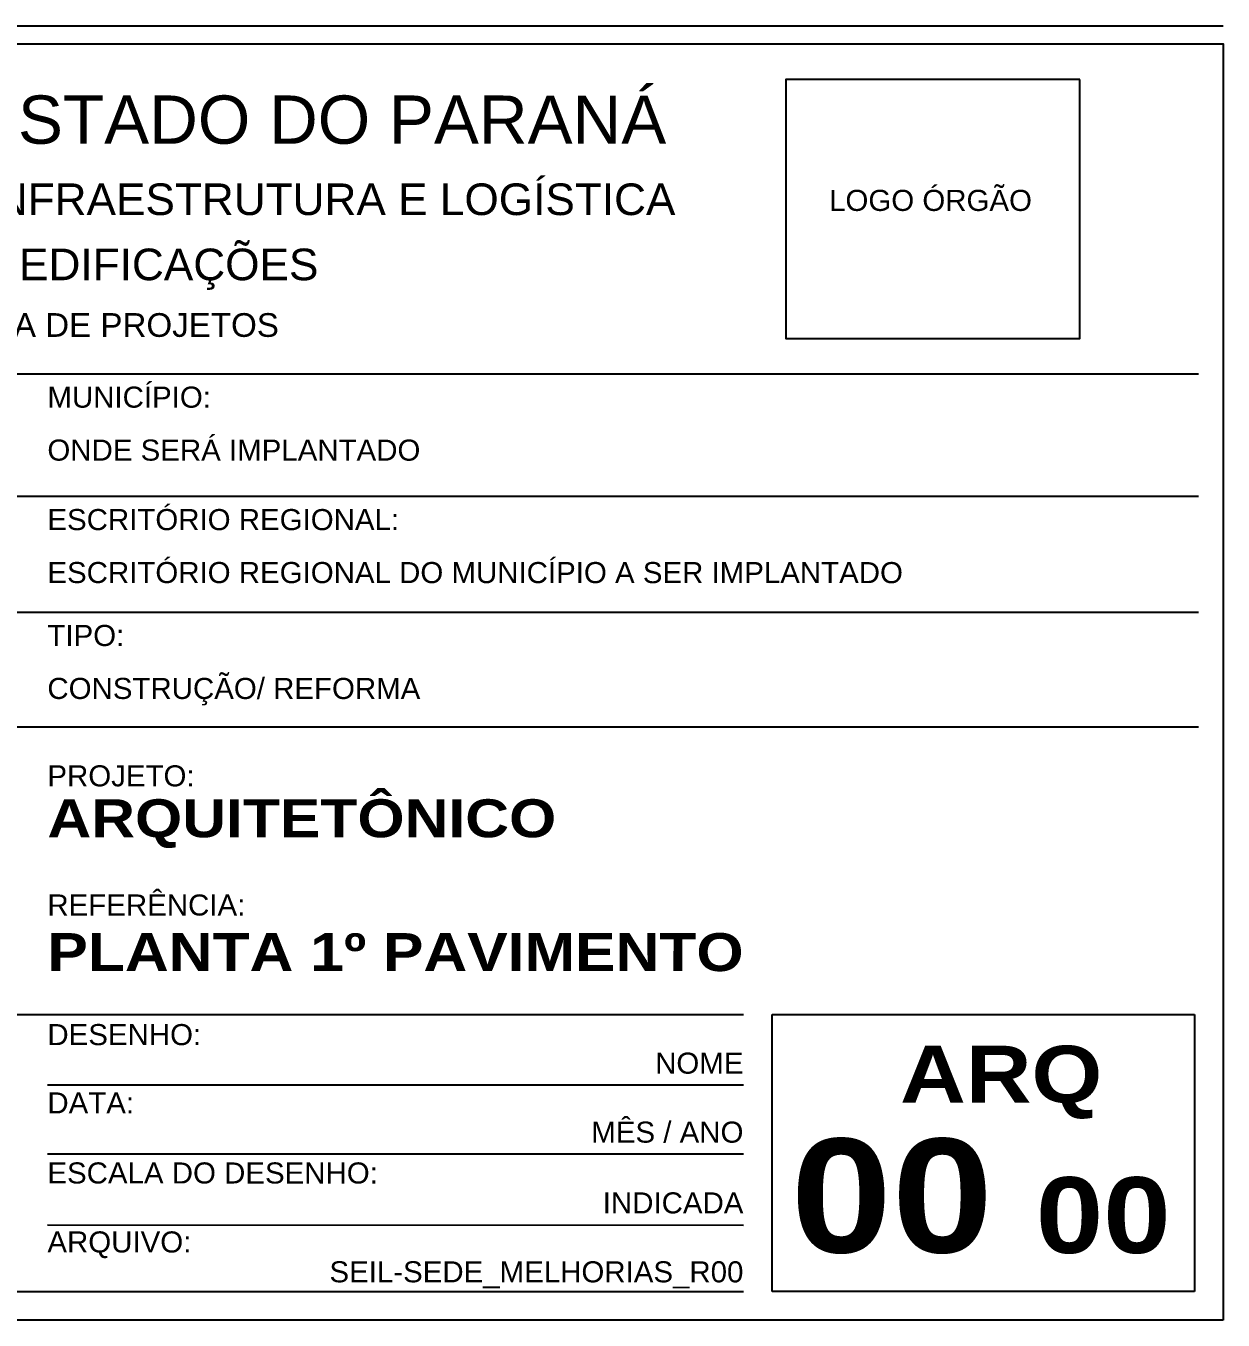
# Model space of a CAD drawing. Header units: millimetres. Extents: x 0 to 687901, y 0 to 346525.
# Drawn here: x 114870 to 123220, y 249634 to 258662 of the extents above; entities that cross this region are included whole.
import ezdxf
from ezdxf.enums import TextEntityAlignment as Align

# ---------------------------------------------------------------- set-up
doc = ezdxf.new("R2010")
doc.units = ezdxf.units.MM
doc.layers.add('ARQ_Texto', color=7, linetype='Continuous')
doc.styles.add('ARIAL', font='arial.ttf')
doc.styles.add('arial bold', font='')
doc.styles.get('arial bold').set_extended_font_data('Arial Black')

msp = doc.modelspace()

# ---------------------------------------------------------------- linework, layer by layer
at = {"layer": 'ARQ_Texto'}
for p, q in [((105719.9, 258661.6), (123219.9, 258661.6)), ((105919.9, 256235.2), (123047.4, 256235.2)), ((105919.9, 255381.1), (123047.3, 255381.1)), ((105919.9, 254572.7), (123047.2, 254572.7)), ((105919.9, 253772.6), (123047.4, 253772.6)), ((105919.9, 251765), (119874.4, 251765)), ((120074.3, 249833.9), (120074.5, 251765)), ((120074.5, 251765), (123020.1, 251764.8)), ((123020.1, 251764.8), (123019.9, 249833.9)), ((115019.9, 251276), (119874.4, 251276)), ((115019.9, 250794.7), (119874.4, 250794.3)), ((115019.9, 250297.6), (119874.4, 250297.2)), ((105919.9, 249833.9), (119874.4, 249833.9)), ((123019.9, 249833.9), (120074.3, 249833.9))]:
    msp.add_line(p, q, dxfattribs=at)
for points in [[(123219.9, 249633.9), (105719.9, 249633.9), (105719.9, 258535.5), (123219.9, 258535.5)], [(122219.9, 258288.4), (120169.2, 258288.4), (120169.2, 256480.1), (122219.9, 256480.1)]]:
    msp.add_lwpolyline(points, close=True, dxfattribs=at)

# ---------------------------------------------------------------- texts
at = {"layer": 'ARQ_Texto', "style": 'ARIAL'}
for s, height, p in [('GOVERNO DO ESTADO DO PARANÁ', 336.756, (115232.9, 258007.9)), ('SEIL - SECRETARIA DE INFRAESTRUTURA E LOGÍSTICA', 220.5, (115232.9, 257452.5)), ('PARANÁ EDIFICAÇÕES', 220.5, (115190.2, 256997.8)), ('GERÊNCIA DE PROJETOS', 165.375, (115184.2, 256575.2))]:
    msp.add_text(s, height=height, rotation=359.99469, dxfattribs=at).set_placement(p, align=Align.MIDDLE_CENTER)
at = {"layer": 'ARQ_Texto'}
for s, height, style, p in [('LOGO ÓRGÃO', 147, 'ARIAL', (120471.9, 257444.4)), ('MUNICÍPIO: ', 147, 'ARIAL', (115019.9, 256072)), ('ONDE SERÁ IMPLANTADO', 147, 'ARIAL', (115019.9, 255702.6)), ('ESCRITÓRIO REGIONAL: ', 147, 'ARIAL', (115019.9, 255217.9)), ('ESCRITÓRIO REGIONAL DO MUNICÍPIO A SER IMPLANTADO', 147, 'ARIAL', (115019.9, 254848.5)), ('TIPO: ', 147, 'ARIAL', (115019.9, 254409.5)), ('CONSTRUÇÃO/ REFORMA', 147, 'ARIAL', (115019.9, 254040.1)), ('PROJETO:', 147, 'ARIAL', (115019.9, 253430.4)), ('REFERÊNCIA:', 147, 'ARIAL', (115019.9, 252529.5)), ('PLANTA 1º PAVIMENTO ', 264.6, 'arial bold', (115019.9, 252201.3)), ('DESENHO: ', 147, 'ARIAL', (115019.9, 251625.4)), ('DATA:', 147, 'ARIAL', (115019.9, 251148.9)), ('ESCALA DO DESENHO:', 147, 'ARIAL', (115019.9, 250660.4)), ('ARQUIVO:', 147, 'ARIAL', (115019.9, 250179.1))]:
    msp.add_text(s, height=height, rotation=359.99469, dxfattribs=dict(at, style=style)).set_placement(p, align=Align.MIDDLE_LEFT)
at = {"layer": 'ARQ_Texto', "style": 'arial bold'}
for s, height, p in [('ARQUITETÔNICO', 264.6, (115019.9, 253002.3)), ('ARQ', 396.9, (120967, 251151)), ('00', 793.8, (120203.9, 250105.5)), ('00', 529.2, (121913.2, 250101.7))]:
    msp.add_text(s, height=height, rotation=359.99469, dxfattribs=at).set_placement(p)
at = {"layer": 'ARQ_Texto', "style": 'ARIAL'}
for s, p in [('NOME', (119874.4, 251426.3)), ('MÊS / ANO', (119874.4, 250945)), ('INDICADA', (119874.4, 250451.5)), ('SEIL-SEDE_MELHORIAS_R00', (119874.3, 249970.6))]:
    msp.add_text(s, height=147, rotation=359.99469, dxfattribs=at).set_placement(p, align=Align.MIDDLE_RIGHT)

doc.saveas('drawing.dxf')
